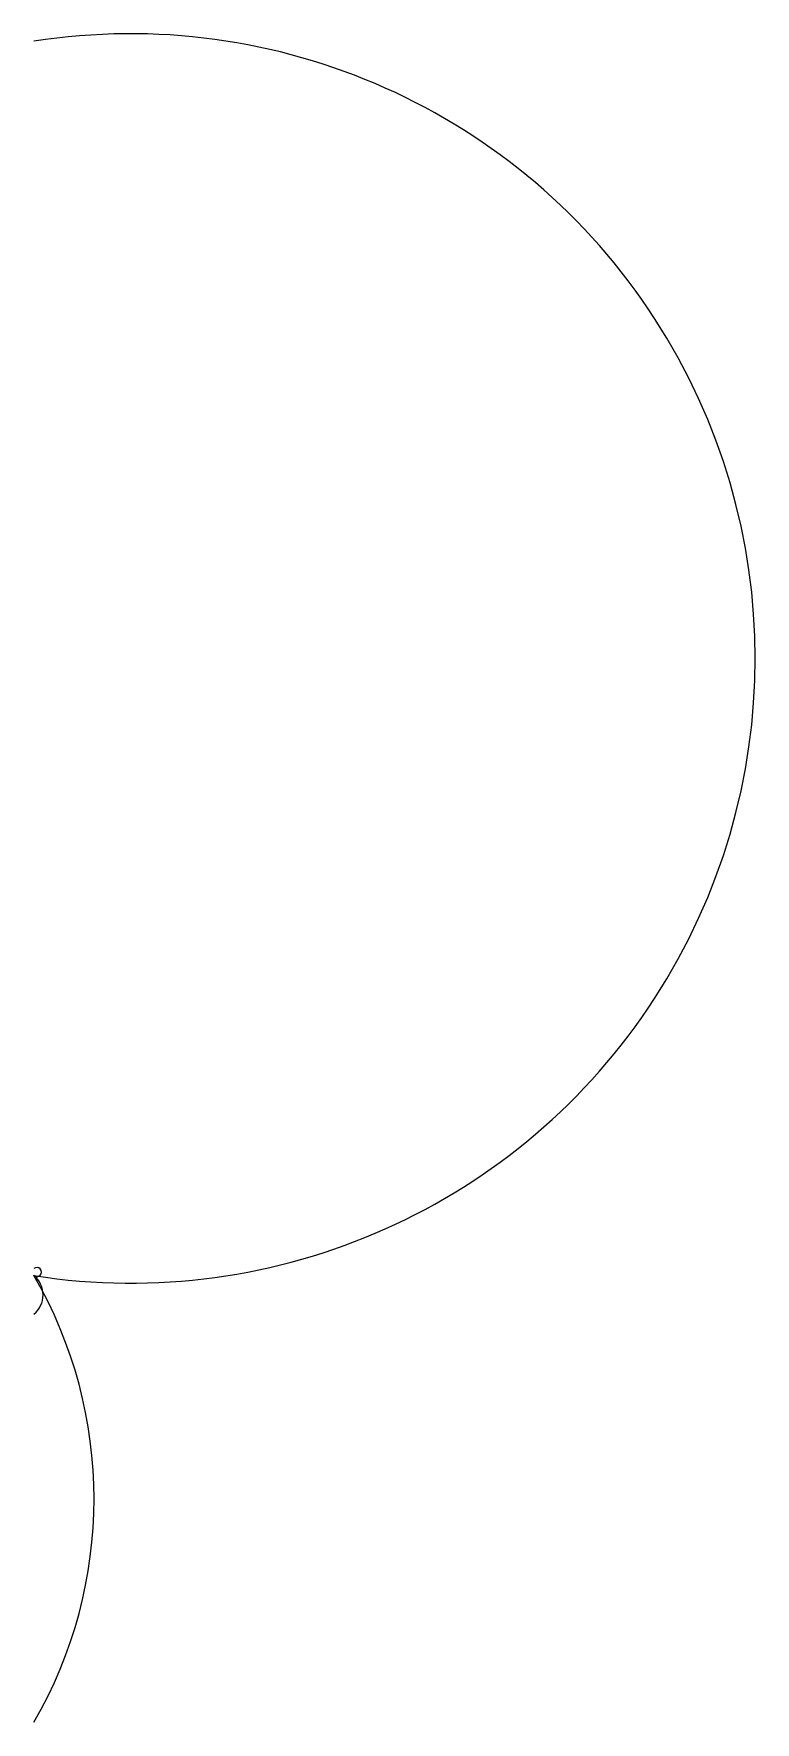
# Model space of a CAD drawing. Header units: metres. Extents: x 0 to 626, y -388 to 1078.
import ezdxf

# ---------------------------------------------------------------- set-up
doc = ezdxf.new("R2010")
doc.units = ezdxf.units.M

msp = doc.modelspace()

# ---------------------------------------------------------------- linework, layer by layer
at = {"layer": 'MCD_Layer_0'}
for p in [(0.002687, 0.008144), (0, 0.007817), (0.007817, 0.007817), (0, 0.007817), (0, 0.007815), (0.007815, 0.007815), (0, 0.007815), (0, 0.007815), (0.007815, 0.007815), (0.007815, 0.007815), (0, 0.007813), (0.007813, 0.007813), (0, 0.007813), (0.007813, 0.007813), (0, 0.007813), (0.007813, 0.007813), (0, 0.007813), (0.007813, 0.007813), (0.000114, 0.007813), (0.007813, 0.007813), (0, 0.007813), (0.007813, 0.007813), (0, 0.007813), (0.007813, 0.007813), (0.007813, 0.007813), (0, 0.007813), (0.007813, 0.007813), (0, 0.007813), (0.007813, 0.007813), (0, 0.007813), (0.007813, 0.007813), (0, 0.007813), (0.007813, 0.007813), (0.002266, 0.007813), (0.007813, 0.007813), (0, 0.007813), (0, 0.007813), (0, 0.007813), (0.007813, 0.007813), (0.007813, 0.007813), (0.007813, 0.007813), (0.007813, 0.007813), (0.007813, 0.007813), (0.007813, 0.007813), (0.002266, 0.007813), (0.007813, 0.007813), (0.000099, 0.007813), (0.007813, 0.007813), (0.007813, 0.007813), (0, 0.007812), (0.007812, 0.007812), (0.002266, 0.007812), (0.007812, 0.007812), (0.007813, 0.004606), (0.007813, 0.003606), (0.000949, 0.002638), (0.002266, 0.002266), (0.002266, 0.002266), (0.007813, 0.002266), (0.002266, 0.002266), (0.000017, 0.002266), (0.002266, 0.002266), (0.002266, 0.002266), (0, 0.002266), (0.002266, 0.002266), (0.007813, 0.002266), (0.002266, 0.002266), (0.002266, 0.002266), (0.007813, 0.002266), (0.002266, 0.002266), (0.002266, 0.002266), (0.007813, 0.002266), (0.002266, 0.002266), (0.000912, 0.002062), (0.003384, 0.001491), (0.003506, 0.001442), (0.003236, 0.001348), (0.002923, 0.001279), (0.001856, 0.000949), (0, 0.000777), (0, 0.000777), (0, 0.000777), (0.000114, 0.000521), (0, 0.000506), (0, 0.000478), (0, 0.000478), (0, 0.000476), (0, 0.000476), (0.000037, 0.000269), (0.002266, 0.000196), (0.000001, 0.000171), (0.000003, 0.000143), (0.000521, 0.000114), (0.000114, 0.000114), (0.002266, 0.000114), (0.000114, 0.000114), (0.007813, 0.000114), (0.000114, 0.000114), (0.002266, 0.000114), (0.000114, 0.000114), (0.000053, 0.000103), (0.000034, 0.000099), (0.000009, 0.000059), (0.000059, 0.000059), (0.007813, 0.000057), (0.000006, 0.000037), (0.000147, 0.000036), (0, 0.000031), (0.000031, 0.000031), (0.000114, 0.000031), (0.000031, 0.000031), (0, 0.000031), (0.000031, 0.000031), (0.000114, 0.000031), (0.000031, 0.000031), (0.00012, 0.000026), (0.000347, 0.000018), (0.002266, 0.000017), (0.000018, 0.000014), (0, 0.000011), (0.000009, 0.000009), (0.000009, 0.000009), (0.000059, 0.000009), (0.000009, 0.000009), (0.000042, 0.000003), (0, 0.000001), (0, 0.000001), (0, 0.000001), (0, 0.000001), (0.000001, 0.000001), (0.000057, 0.000001), (0.000001, 0.000001), (0.000001, 0.000001), (0.000551, 0), (0.000031, 0), (0.000003, 0), (0, 0), (0.000011, 0), (0.000031, 0), (0.007813, 0), (0.000031, 0), (0.007813, 0), (0, 0), (0.007815, 0), (0.000007, 0), (0.007813, 0), (0.000777, 0), (0.000777, 0), (0.000777, 0), (0.000506, 0), (0.000506, 0), (0.000476, 0), (0, 0), (0, 0), (0, 0), (0.000478, 0), (0, 0), (0.002266, 0), (0.007815, 0), (0.007815, 0), (0.007813, 0), (0.007813, 0), (0.007813, 0), (0.007812, 0), (0, 0), (0, 0), (0, 0), (0, 0), (0, 0), (0, 0), (0, 0), (0.000031, 0), (0.000476, 0), (0.000478, 0)]:
    msp.add_line(p, (0, 0), dxfattribs=at)
msp.add_circle((0, 0.007813), 0.007813, dxfattribs=at)
for centre, radius, start, end in [((83.98264, 535.795779), 542.33748, 261.091727, 98.908277), ((-0.035479, 0.13082), 0.135547, 74.826147, 285.228435), ((0.11889, -0.189449), 0.223604, 121.973961, 237.879599), ((0.001102, -0.000128), 0.001109, 173.369993, 134.475496), ((0.003906, -0.000136), 0.003909, 177.998896, 170.430854), ((0.003906, -0.000141), 0.003909, 177.929722, 166.243685), ((0.004687, 0.003791), 0.006029, 218.967428, 55.020203), ((0.003906, 0.002097), 0.004434, 208.228162, 80.916501), ((0.003906, 0.000472), 0.003935, 186.887071, 117.480448), ((0.000552, 0.000108), 0.000563, 191.028385, 114.350587), ((0.000675, -0.000033), 0.000676, 177.21258, 164.799835), ((0.000198, 0.00011), 0.000227, 208.916121, 71.824813), ((0.000099, 0.000016), 0.000101, 189.352116, 117.81631), ((0.000057, 0.000032), 0.000066, 209.068933, 73.181123), ((0.000077, 0.000008), 0.000078, 185.992086, 111.103127), ((0.000047, 0.000005), 0.000048, 185.94579, 108.844146), ((0.000026, 0.000025), 0.000037, 223.953211, 47.881398), ((0.000026, 0.000011), 0.000029, 203.253305, 100.327334), ((2.552303, 3.030752), 3.961868, 229.897007, 130.107), ((0.004888, 0.00557), 0.007411, 228.734463, 45.095005), ((0.004888, 0.00557), 0.007411, 228.734464, 45.095006), ((0.004888, 0.00557), 0.007411, 228.734464, 45.095005), ((0.004888, 0.00557), 0.007411, 228.734463, 45.095006), ((0.004519, 0.005007), 0.006745, 227.934563, 43.944223), ((0.00391, 0.005922), 0.007096, 236.566342, 26.670746), ((0.004067, 0.004314), 0.005929, 226.691458, 50.32011), ((0.00325, 0.004208), 0.005317, 232.316642, 58.693699), ((0.003906, 0.004375), 0.005865, 228.239586, 48.239537), ((0.002581, 0.005715), 0.006271, 245.69314, 28.946064), ((0.0042, 0.004099), 0.005869, 224.3008, 51.928659), ((0.003672, 0.005693), 0.006774, 237.175089, 25.713852), ((0.003672, 0.005693), 0.006774, 237.175082, 25.713856), ((0.003672, 0.005693), 0.006774, 237.175082, 25.713856), ((0.003672, 0.005693), 0.006774, 237.175089, 25.713852), ((0.00362, 0.004976), 0.006154, 233.966423, 33.48278), ((0.003619, 0.004975), 0.006152, 233.968974, 33.479526), ((0.005297, 0.002471), 0.005845, 205.012012, 85.735455), ((0.003743, 0.004812), 0.006096, 232.123608, 34.808612), ((0.001753, 0.008309), 0.008492, 258.085367, 359.140112), ((0.001692, 0.007598), 0.007784, 257.44407, 0.98236), ((0.002453, 0.005649), 0.006159, 246.525141, 15.070085), ((0.001692, 0.006861), 0.007067, 256.144329, 2.804226), ((0.003926, 0.002587), 0.004702, 213.385362, 67.969723), ((0.001618, 0.006318), 0.006522, 255.636413, 357.614783), ((0.00391, 0.001697), 0.004262, 203.466227, 96.525881), ((0.001202, 0.006626), 0.006734, 259.721726, 349.022354), ((0.001202, 0.006626), 0.006734, 259.721726, 349.022354), ((0.000921, 0.007038), 0.007098, 262.543869, 346.13884), ((0.004034, 0.001095), 0.00418, 195.187604, 118.144847), ((0.00362, 0.001133), 0.003793, 197.381964, 103.919101), ((0.003619, 0.001132), 0.003792, 197.37378, 103.924531), ((0.001354, 0.005815), 0.005971, 256.894807, 350.35766), ((0.001353, 0.005813), 0.005969, 256.897121, 350.34636), ((0.003906, 0.000403), 0.003927, 185.886545, 122.895929), ((0.003908, 0.00033), 0.003922, 184.819386, 130.722921), ((0.001083, 0.00739), 0.007469, 261.663685, 334.294092), ((0.001052, 0.007527), 0.0076, 262.045665, 332.833592), ((0.000389, 0.007657), 0.007667, 267.094226, 330.226789), ((0.002628, 0.000732), 0.002728, 195.556131, 101.027223), ((0.002628, 0.000732), 0.002728, 195.556136, 101.027227), ((0.002628, 0.000732), 0.002728, 195.556136, 101.027226), ((0.002628, 0.000732), 0.002728, 195.556131, 101.027223), ((0.002935, 0.000449), 0.002969, 188.702675, 117.151729), ((0.000718, 0.009053), 0.009081, 265.467046, 321.419137), ((0.003006, 0.000318), 0.003023, 186.036945, 144.316996), ((0.000739, 0.005016), 0.00507, 261.61786, 339.089702), ((0.0006, 0.009848), 0.009866, 266.513522, 316.971068), ((0.001741, 0.000972), 0.001994, 209.189956, 98.608035), ((0.001344, 0.001687), 0.002157, 231.460559, 35.337002), ((0.001649, 0.001126), 0.001997, 214.330809, 63.936508), ((0.001048, 0.001317), 0.001683, 231.474415, 57.362938), ((0.001324, 0.001297), 0.001853, 224.41715, 50.5795), ((0.000481, 0.002977), 0.003016, 260.825546, 354.187441), ((0.00114, 0.001561), 0.001933, 233.852103, 34.153675), ((0.00095, 0.001712), 0.001958, 240.978798, 24.32143), ((0.001497, 0.000795), 0.001695, 207.979391, 79.052882), ((0.000275, 0.009606), 0.00961, 268.357827, 310.370388), ((0.000952, 0.001407), 0.001698, 235.913521, 28.015732), ((0.001873, 0.000057), 0.001874, 181.75604, 139.48864), ((0.001172, 0.000651), 0.001341, 209.050447, 71.870016), ((0.001133, 0.000695), 0.001329, 211.516689, 65.105181), ((0.000673, 0.001649), 0.001781, 247.811297, 6.978609), ((0.001133, 0.000519), 0.001246, 204.603298, 98.801214), ((0.000389, 0.001943), 0.001981, 258.685223, 354.151381), ((0.000389, 0.001942), 0.001981, 258.685221, 354.151389), ((0.001133, 0.000491), 0.001235, 203.428462, 95.227763), ((0.00051, 0.00168), 0.001756, 253.109879, 1.310577), ((0.000735, 0.0013), 0.001493, 240.50016, 15.315033), ((0.000735, 0.0013), 0.001493, 240.500157, 15.315045), ((0.001692, -0.000002), 0.001692, 179.915655, 139.620437), ((0.001354, 0.000155), 0.001363, 186.531935, 130.086012), ((0.001353, 0.000155), 0.001362, 186.527464, 130.083021), ((0.000918, 0.000463), 0.001028, 206.74505, 79.535088), ((0.00095, 0.000339), 0.001009, 199.63268, 94.931747), ((0.001045, 0.000237), 0.001072, 192.799957, 106.730645), ((0.000253, 0.003236), 0.003245, 265.526767, 322.871025), ((0.000568, 0.000754), 0.000944, 233.025819, 31.99276), ((0.000978, 0.000241), 0.001007, 193.855091, 116.978223), ((0.000846, 0.000329), 0.000908, 201.222368, 88.618998), ((0.001133, 0.000079), 0.001136, 184.007945, 125.835385), ((0.000238, 0.003121), 0.00313, 265.636312, 322.082234), ((0.000261, 0.001979), 0.001996, 262.49899, 336.935157), ((0.000238, 0.00312), 0.003129, 265.635803, 322.080245), ((0.000831, 0.000231), 0.000862, 195.503857, 97.548214), ((0.000887, 0.000085), 0.000891, 185.443705, 128.131228), ((0.000248, 0.001553), 0.001573, 260.942147, 335.141775), ((0.000086, 0.001613), 0.001662, 267.034526, 334.012573), ((0.000253, 0.001091), 0.00112, 256.941069, 347.152829), ((0.000055, 0.038565), 0.038565, 269.918608, 281.604643), ((0.000222, 0.000893), 0.000921, 256.020107, 352.64841), ((0.000645, 0.000069), 0.000649, 186.123378, 124.162639), ((0.000161, 0.001568), 0.001576, 264.141409, 327.290531), ((0.000123, 0.00373), 0.003732, 268.104254, 302.041805), ((0.00051, 0.000041), 0.000512, 184.609203, 128.408545), ((0.000368, 0.000135), 0.000392, 200.184664, 82.163674), ((0.000374, 0.00007), 0.000381, 190.652561, 117.095755), ((0.000096, 0.001177), 0.00118, 265.330686, 321.531345), ((0.000359, 0.000073), 0.000366, 191.564587, 110.953619), ((-13.823539, -16.744501), 21.713749, 309.540693, 50.458629), ((0.000238, 0.000019), 0.000247, 195.478146, 120.288422), ((0.000234, 0.000027), 0.000236, 186.536854, 109.776224), ((0.000073, 0.000481), 0.000487, 261.339358, 330.042877), ((0.000054, 0.000517), 0.00052, 264.069712, 324.874932), ((0.000168, 0.000041), 0.000173, 193.651928, 97.905779), ((0.000188, 0.000001), 0.000188, 180.301294, 134.284775), ((0.000048, 0.000323), 0.000327, 261.572786, 333.741015), ((-0.229228, -0.12669), 0.2621, 330.995602, 28.947992), ((0.000034, 0.000515), 0.000516, 266.258531, 315.776611), ((0.00004, 0.00034), 0.000342, 263.224176, 326.620926), ((0.000055, 0.000106), 0.000119, 242.658513, 13.091111), ((0.000056, 0.000062), 0.000084, 228.178038, 45.328084), ((0.000013, 0.000749), 0.000749, 269.015549, 301.850335), ((0.000096, 0.000014), 0.000097, 188.440405, 112.052589), ((0.000021, 0.000292), 0.000293, 265.796427, 320.351792), ((0.000071, 0.000028), 0.000076, 201.657893, 90.294312), ((0.000057, 0.000034), 0.000067, 210.891933, 78.598702), ((0.000027, 0.000132), 0.000135, 258.342099, 342.447799), ((0.000029, 0.000077), 0.000082, 249.196938, 4.623272), ((0.000028, 0.000076), 0.000081, 249.539207, 2.192046), ((0.000028, 0.000072), 0.000078, 249.083297, 3.629235), ((0.000061, 0.000014), 0.000062, 192.590771, 155.300592), ((0.000015, 0.000109), 0.00011, 262.004377, 333.544975), ((-0.139194, -0.193279), 0.23825, 305.748961, 54.241994), ((0.000048, 0.000009), 0.000049, 190.694907, 110.88945), ((0.000057, 0), 0.000057, 180, 164.679331), ((0.000056, 0), 0.000056, 180, 170.743073), ((0.000015, 0.000085), 0.000086, 259.772752, 339.578211), ((0.000017, 0.000042), 0.000046, 248.187485, 14.300209), ((0.00002, 0.00006), 0.000063, 251.765611, 351.296182), ((0.00002, 0.000029), 0.000035, 235.054, 31.042654), ((0.000034, 0.000011), 0.000036, 198.645451, 125.15963), ((-0.00061, -0.00033), 0.000744, 325.104501, 30.30018), ((0.000031, 0.00001), 0.000033, 198.710258, 132.006609), ((0.000026, 0.000012), 0.000029, 204.460061, 94.114481), ((0.000017, 0.000035), 0.000039, 243.966134, 6.641162), ((0.000036, 0), 0.000036, 180, 164.666028), ((0.000036, 0), 0.000036, 180, 147.526189), ((0.000033, 0), 0.000033, 180, 171.032202), ((0.000019, 0.000014), 0.000024, 216.175162, 54.166821), ((0.000031, 0), 0.000031, 180, 163.59451), ((0.000031, 0), 0.000031, 180, 158.083248), ((0.000022, 0), 0.000022, 180, 168.377424), ((0.000017, 0), 0.000017, 180, 165.543104), ((0.000017, 0), 0.000017, 180, 96.583686), ((0.000017, 0), 0.000017, 180, 166.915039), ((0.000013, 0), 0.000013, 180, 166.536397), ((0.000009, 0), 0.000009, 180, 159.685203), ((0.000009, 0), 0.000009, 180, 98.534409), ((0.000013, 0), 0.000013, 180, 39.730709), ((0.000008, 0), 0.000008, 180, 124.635847), ((0.000008, 0), 0.000008, 180, 163.927851), ((0.000013, 0), 0.000013, 180, 36.742914), ((0.000008, 0), 0.000008, 180, 129.092824), ((0.000008, 0), 0.000008, 180, 158.149188), ((0.000012, 0), 0.000012, 180, 27.408209), ((0.000004, 0), 0.000004, 180, 174.20887), ((0.000007, 0), 0.000007, 180, 37.684762), ((0.000004, 0), 0.000004, 180, 162.563786), ((0.000004, 0), 0.000004, 180, 172.596202), ((0.000006, 0), 0.000006, 180, 35.226943), ((0.000003, 0), 0.000003, 180, 162.976425), ((0.000013, 0), 0.000013, 180, 14.29803), ((0.000003, 0), 0.000003, 180, 140.988862), ((0.000003, 0), 0.000003, 180, 133.38134), ((0.000003, 0), 0.000003, 180, 35.384289), ((0.000002, 0), 0.000002, 180, 166.170911), ((0.000002, 0), 0.000002, 180, 161.937265), ((0.000003, 0), 0.000003, 180, 21.206296), ((0.000001, 0), 0.000001, 180, 166.029071), ((0.000003, 0), 0.000003, 180, 18.377245), ((0.000001, 0), 0.000001, 180, 176.718643), ((0.000001, 0), 0.000001, 180, 70.875496), ((0.000002, 0), 0.000002, 180, 17.592978), ((0.000002, 0), 0.000002, 180, 16.405491), ((0.000004, 0), 0.000004, 180, 21.916748), ((0.000001, 0), 0.000001, 180, 159.14224), ((0.000002, 0), 0.000002, 180, 22.694428), ((0.000001, 0), 0.000001, 180, 148.075107), ((0.000001, 0), 0.000001, 180, 138.023189), ((0.000001, 0), 0.000001, 180, 161.509552), ((0.000001, 0), 0.000001, 180, 163.641593), ((0.000002, 0), 0.000002, 180, 24.500661), ((0.000001, 0), 0.000001, 180, 178.699878), ((0.000001, 0), 0.000001, 180, 171.424267), ((0.000001, 0), 0.000001, 180.01077, 38.227326), ((0.000001, 0), 0.000001, 180, 98.298679), ((0.000001, 0), 0.000001, 180, 169.982752), ((0.000001, 0), 0.000001, 180, 67.835079), ((0.000001, 0), 0.000001, 180, 178.259545), ((0, 0), 0, 180, 1.458579), ((0, 0), 0, 180, 176.129123), ((0, 0), 0, 180, 175.523916), ((0, 0), 0, 180, 2.062663), ((0, 0), 0, 180, 168.509765), ((0, 0), 0, 180, 9.877346), ((0, 0), 0, 180, 3.521698), ((0, 0), 0, 180, 175.732302), ((0, 0), 0, 180, 175.523564), ((0, 0), 0, 180, 2.442063), ((0, 0), 0, 180, 173.775269), ((0, 0), 0, 180, 178.209823), ((0, 0), 0, 180, 6.272316), ((0, 0), 0, 180, 112.549348), ((0, 0), 0, 180, 104.700859), ((0, 0), 0, 180, 88.068424), ((0, 0), 0, 180, 155.872867), ((0, 0), 0, 180, 8.567344), ((0, 0), 0, 180, 149.035525), ((0.000001, 0), 0.000001, 180, 21.125679), ((0, 0), 0, 180, 9.665442), ((0, 0), 0, 180, 22.201964), ((0, 0), 0, 180, 177.113997), ((0, 0), 0, 180, 6.999451), ((0, 0), 0, 180, 179.820576), ((0, 0), 0, 180, 178.294282), ((0, 0), 0, 180, 166.61728), ((0, 0), 0, 180, 171.330212), ((0, 0), 0, 180, 178.778057), ((0.000001, 0), 0.000001, 180, 6.465689), ((0, 0), 0, 180, 8.541352), ((0, 0), 0, 180, 179.994779), ((0, 0), 0, 180, 177.942718), ((0, 0), 0, 180, 177.942718), ((0, 0), 0, 180, 170.696199), ((0, 0), 0, 180, 166.786928), ((0, 0), 0, 180, 153.067737), ((0.000001, 0), 0.000001, 180, 5.346218), ((0, 0), 0, 180, 1.659392), ((0, 0), 0, 180, 174.752989), ((0, 0), 0, 180, 14.172977), ((0, 0), 0, 180, 179.214928), ((0, 0), 0, 180, 173.883763), ((0, 0), 0, 180, 13.829089), ((0, 0), 0, 180, 6.116239), ((0, 0), 0, 180, 168.581456), ((0, 0), 0, 180, 160.937496), ((0, 0), 0, 180, 17.436217), ((0, 0), 0, 180, 19.062503), ((0, 0), 0, 180, 175.300641), ((0, 0), 0, 180, 24.825439), ((0, 0), 0, 180, 22.107375), ((0, 0), 0, 180, 152.406139), ((0, 0), 0, 180, 164.092442), ((0, 0), 0, 180, 148.72307), ((0, 0), 0, 180, 145.307453), ((0, 0), 0, 180, 178.038226), ((0, 0), 0, 180, 156.156946), ((0, 0), 0, 180, 167.938374), ((0, 0), 0, 180, 171.995145), ((0, 0), 0, 180, 167.800495), ((0.000001, 0), 0.000001, 180, 10.402634), ((0, 0), 0, 180, 29.007052), ((0.000001, 0), 0.000001, 180, 25.258193), ((0, 0), 0, 180, 26.312077), ((0, 0), 0, 180, 12.886982), ((0, 0), 0, 180, 55.300401), ((0, 0), 0, 180, 149.614243), ((0, 0), 0, 180, 169.723361), ((0, 0), 0, 180, 30.361019), ((0, 0), 0, 180, 8.484844), ((0, 0), 0, 180, 177.586899), ((0, 0), 0, 180, 174.013415), ((0, 0), 0, 180, 19.859049), ((0.000001, 0), 0.000001, 180, 13.463603), ((0.000001, 0), 0.000001, 180, 25.370787), ((0, 0), 0, 180, 8.575732), ((0, 0), 0, 180, 170.070484), ((0, 0), 0, 180, 161.861032), ((0, 0), 0, 180, 171.709253), ((0, 0), 0, 180, 4.549973), ((0.000001, 0), 0.000001, 180, 23.486994), ((0, 0), 0, 180, 10.017249), ((0, 0), 0, 180, 169.302053), ((0, 0), 0, 180, 48.176986), ((0.000001, 0), 0.000001, 180, 12.160868), ((0, 0), 0, 180, 178.211862), ((0, 0), 0, 180, 164.46675), ((0, 0), 0, 180, 171.483582), ((0, 0), 0, 180, 8.560448), ((0.002935, 0.005585), 0.006309, 242.282252, 22.812889), ((0.00506, 0.00228), 0.005549, 204.253921, 87.963867), ((0.00506, 0.00228), 0.005549, 204.253915, 87.963866), ((0.00506, 0.00228), 0.005549, 204.253915, 87.963866), ((0.00506, 0.00228), 0.005549, 204.253921, 87.963867), ((0.00374, 0.001612), 0.004072, 203.31964, 96.212215), ((0.003907, 0.000632), 0.003957, 189.183126, 114.742483), ((0.003907, 0.000592), 0.003951, 188.612552, 115.534753), ((0.001226, 0.001443), 0.001893, 229.661498, 45.959607), ((0.00072, 0.002688), 0.002782, 255.011647, 351.603886), ((0.001133, 0.000818), 0.001397, 215.839236, 62.929835), ((0.001713, 0.000315), 0.001741, 190.43477, 127.666465), ((0.001264, 0.000298), 0.001298, 193.274249, 117.514199), ((0.000211, 0.000061), 0.000219, 196.038642, 108.523244), ((0.000068, 0.00025), 0.000259, 254.897826, 348.666639), ((0.000053, 0.000059), 0.000079, 228.355682, 45.349202), ((0.000052, 0.000009), 0.000052, 190.338339, 158.247774), ((0.000031, 0.000026), 0.00004, 220.358857, 56.227197), ((0.000019, 0.000036), 0.00004, 242.730597, 9.073428), ((0.000015, 0.000024), 0.000028, 239.006107, 21.019114), ((-334.178248, -193.875931), 386.345716, 329.879515, 30.120478)]:
    msp.add_arc(centre, radius, start, end, dxfattribs=at)

doc.saveas('drawing.dxf')
